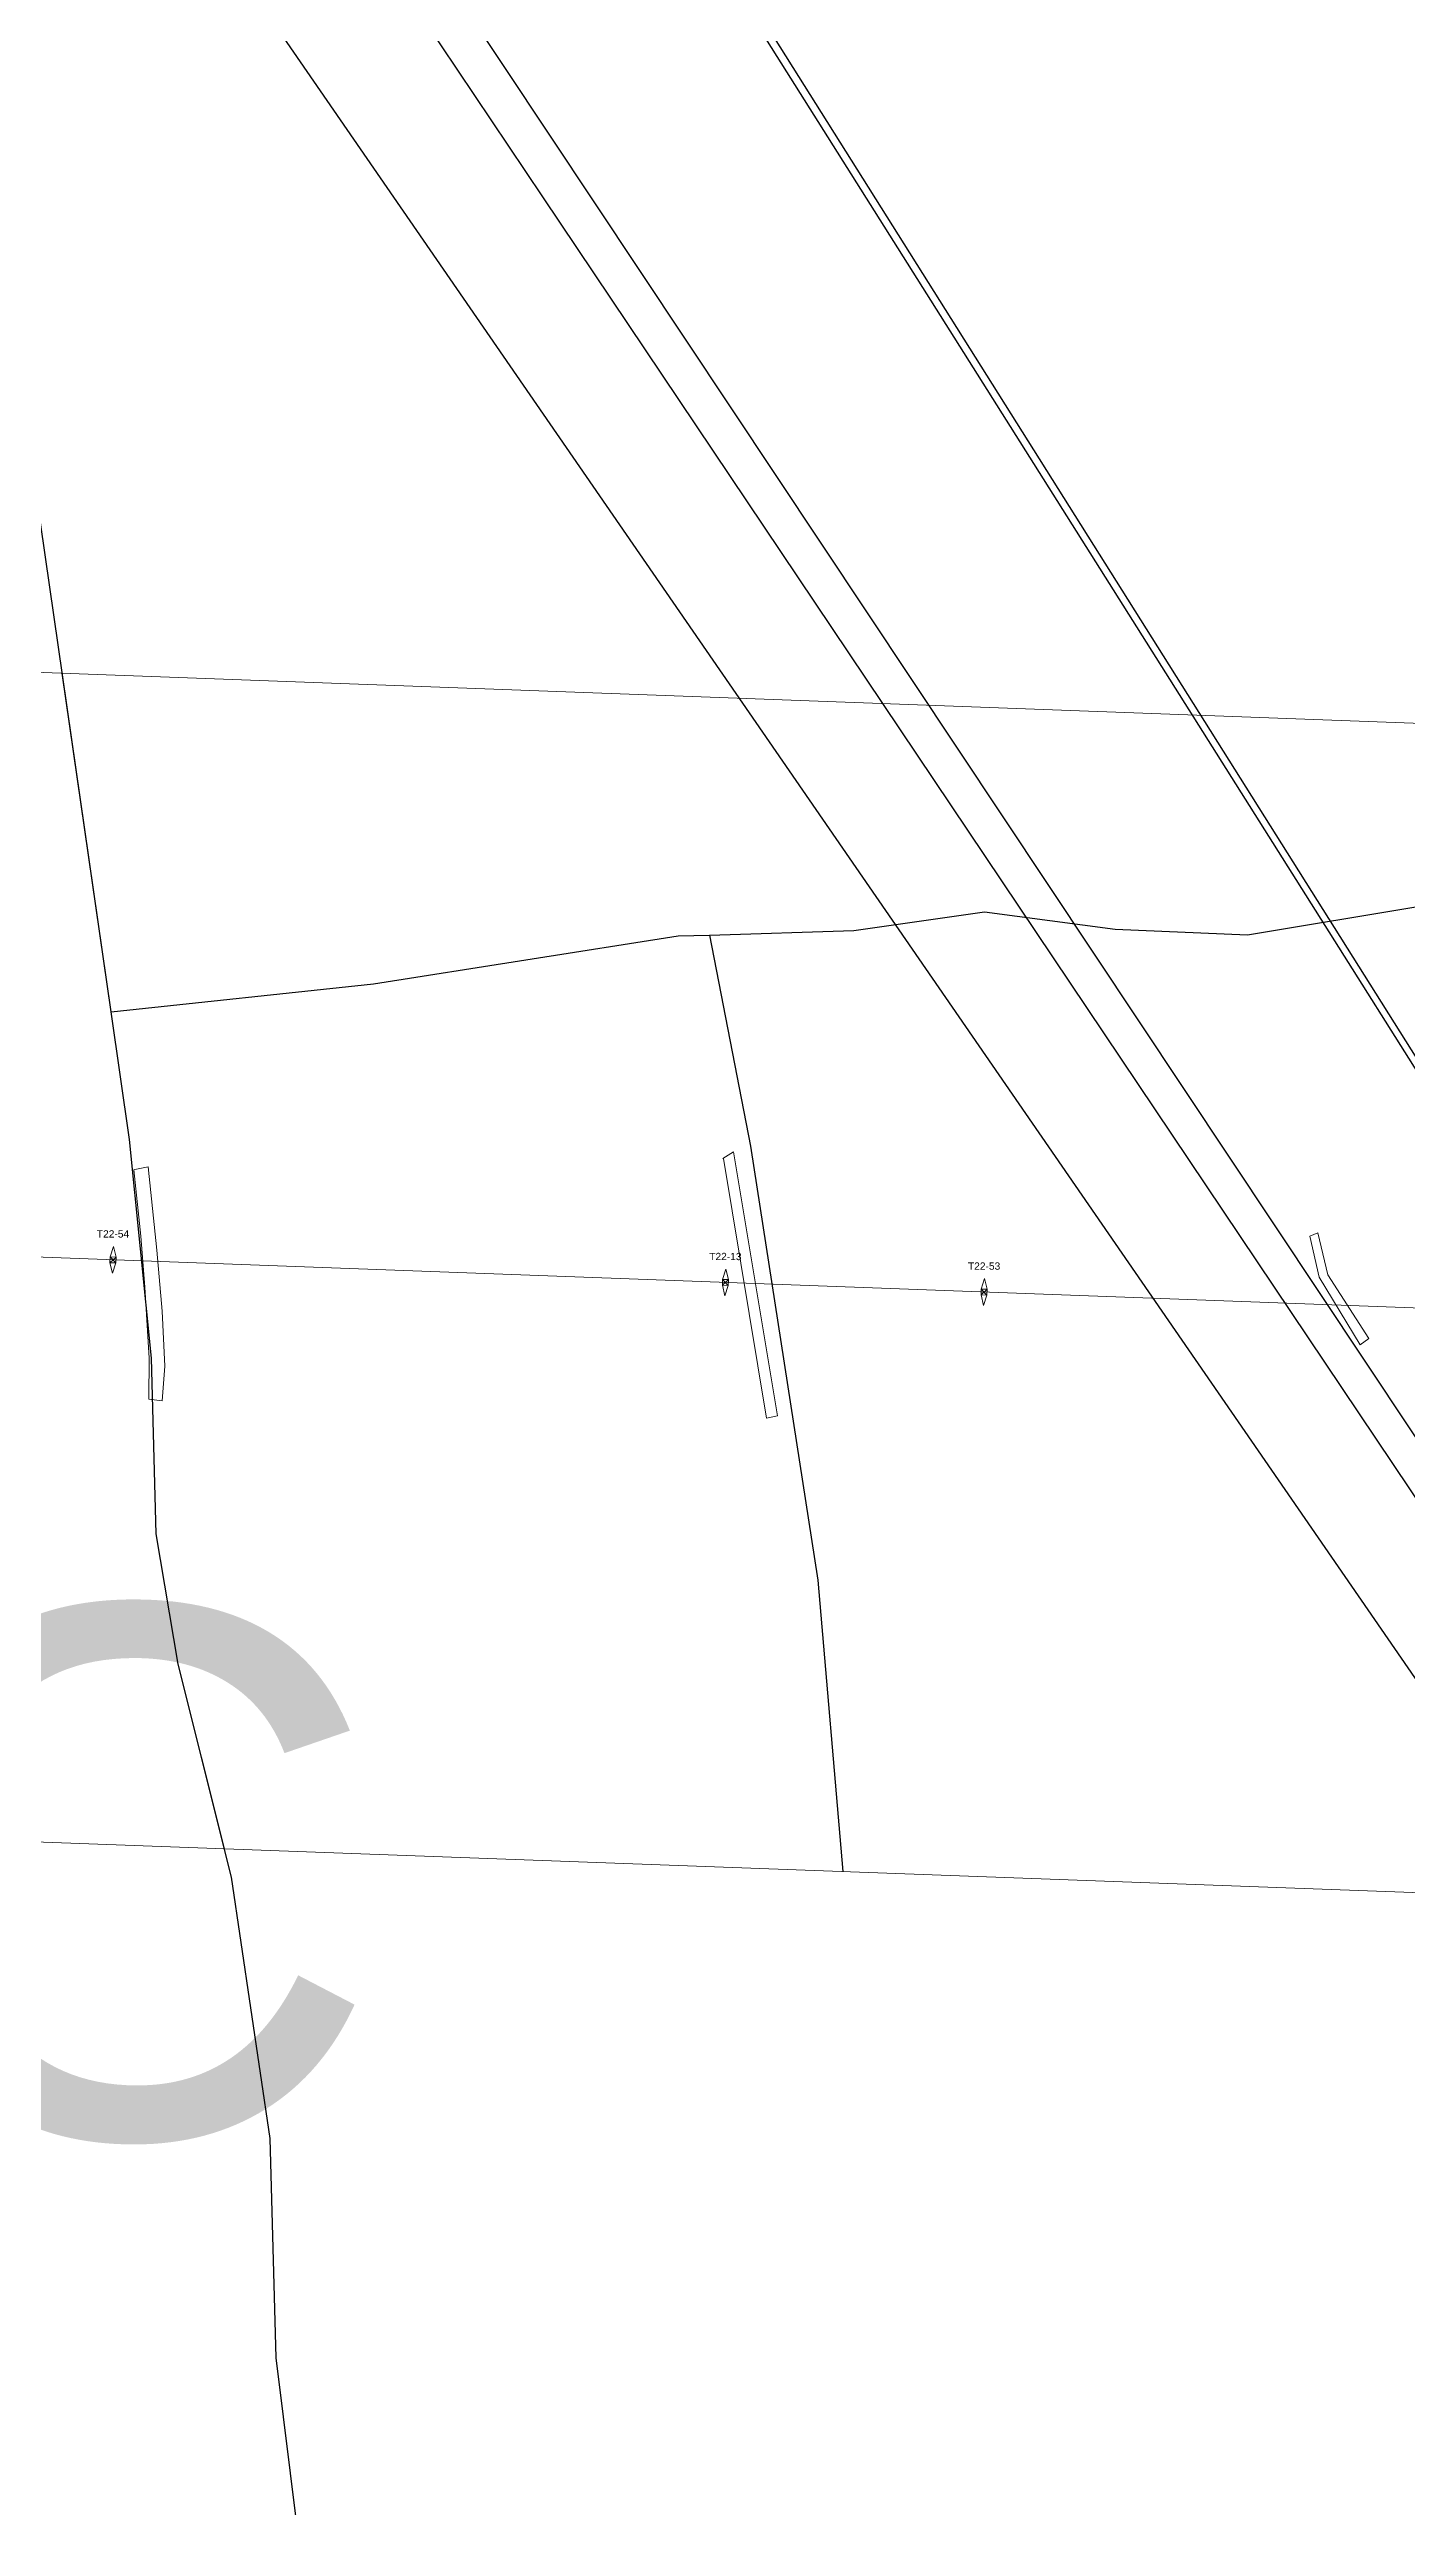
# Model space of a CAD drawing. Header units: metres. Extents: x -4 to 509425, y 7549 to 4732445.
# Drawn here: x 481222 to 481686, y 4717808 to 4718649 of the extents above; entities that cross this region are included whole.
import ezdxf

# ---------------------------------------------------------------- set-up
doc = ezdxf.new("R2010")
doc.units = ezdxf.units.M
doc.header["$LTSCALE"] = 0.01
doc.header["$MEASUREMENT"] = 0
doc.layers.get('0').update_dxf_attribs({"lineweight": 0})
doc.layers.add('-- cruces', color=6, linetype='Continuous')
doc.layers.add('-----caminos burgos', color=2, linetype='Continuous')
for name, color, linetype, lineweight in [('Apoyos__ptw_', 7, 'Continuous', 0), ('Cañada real vía verde camino o similar__ptw_', 32, 'Continuous', 0), ('Denominación apoyos__ptw_', 7, 'Continuous', 0), ('LEAR TRAMOS AEREOS', 2, 'Continuous', 0), ('VCRB TEXTOS', 7, 'Continuous', 0)]:
    doc.layers.add(name, color=color, linetype=linetype, lineweight=lineweight)
doc.styles.add('SOLARIA 2', font='arial.ttf')
doc.styles.get("Standard").update_dxf_attribs({"font": 'arial.ttf'})

# ---------------------------------------------------------------- blocks, each defined once
blk = doc.blocks.new('veintidos')
at = {"layer": 'Apoyos__ptw_', "linetype": 'Continuous', "flags": 128}
blk.add_lwpolyline([(481453.07, 4718231.29), (481451.94, 4718227.73), (481453.94, 4718227.66), (481451.86, 4718225.73), (481453.86, 4718225.66), (481452.73, 4718222.1), (481451.86, 4718225.73), (481451.94, 4718227.73), (481453.86, 4718225.66), (481453.94, 4718227.66)], close=True, dxfattribs=at)
at = {"layer": 'Cañada real vía verde camino o similar__ptw_', "linetype": 'Continuous', "flags": 128}
for points in [[(481452.24, 4718269.13), (481452.07, 4718269.13), (481452.07, 4718269.13), (481452.07, 4718269.13), (481452.07, 4718269.13), (481452.07, 4718269.13), (481452.07, 4718269.13), (481452.07, 4718269.13), (481452.07, 4718269.13), (481452.07, 4718269.13), (481452.07, 4718269.13), (481452.07, 4718269.13), (481452.07, 4718269.13), (481452.07, 4718269.13), (481452.07, 4718269.13), (481452.07, 4718269.13), (481452.07, 4718269.13), (481452.07, 4718269.13), (481452.07, 4718269.13), (481452.07, 4718269.13), (481452.07, 4718269.13), (481452.07, 4718269.13), (481452.07, 4718269.13), (481452.07, 4718269.13), (481452.07, 4718269.13), (481452.07, 4718269.13), (481452.07, 4718269.13), (481452.07, 4718269.13), (481452.07, 4718269.13), (481452.07, 4718269.13), (481452.07, 4718269.13), (481452.07, 4718269.13), (481452.07, 4718269.13), (481452.07, 4718269.13), (481452.07, 4718269.13), (481452.07, 4718269.13), (481452.07, 4718269.13), (481452.07, 4718269.13), (481452.07, 4718269.13), (481452.07, 4718269.13), (481452.07, 4718269.13), (481452.07, 4718269.13), (481452.07, 4718269.13), (481452.07, 4718269.13), (481452.07, 4718269.13), (481452.07, 4718269.13), (481452.07, 4718269.13), (481452.07, 4718269.13), (481452.07, 4718269.13), (481452.07, 4718269.13), (481452.07, 4718269.13), (481455.67, 4718271.36), (481455.67, 4718271.36), (481455.67, 4718271.36), (481455.67, 4718271.36), (481455.67, 4718271.36), (481455.67, 4718271.36), (481455.67, 4718271.36), (481455.67, 4718271.36), (481455.67, 4718271.36), (481455.67, 4718271.36), (481455.67, 4718271.36), (481455.67, 4718271.36), (481455.67, 4718271.36), (481455.67, 4718271.36), (481455.67, 4718271.36), (481455.67, 4718271.36), (481455.67, 4718271.36), (481455.67, 4718271.36), (481455.67, 4718271.36), (481455.67, 4718271.36), (481455.67, 4718271.36), (481455.67, 4718271.36), (481455.67, 4718271.36), (481455.67, 4718271.36), (481455.67, 4718271.36), (481455.67, 4718271.36), (481455.67, 4718271.36), (481455.67, 4718271.36), (481455.67, 4718271.36), (481455.67, 4718271.36), (481455.67, 4718271.36), (481455.67, 4718271.36), (481455.67, 4718271.36), (481455.67, 4718271.36), (481455.67, 4718271.36), (481455.67, 4718271.36), (481455.67, 4718271.36), (481455.67, 4718271.36), (481470.75, 4718181.09), (481470.75, 4718181.09), (481470.75, 4718181.09), (481470.75, 4718181.09), (481470.75, 4718181.09), (481470.75, 4718181.09), (481470.75, 4718181.09), (481470.75, 4718181.09), (481470.75, 4718181.09), (481470.75, 4718181.09), (481470.75, 4718181.09), (481470.75, 4718181.09), (481470.75, 4718181.09), (481470.75, 4718181.09), (481470.75, 4718181.09), (481470.75, 4718181.09), (481470.75, 4718181.09), (481470.75, 4718181.09), (481470.74, 4718181.09), (481470.74, 4718181.09), (481470.74, 4718181.09), (481470.74, 4718181.09), (481470.74, 4718181.09), (481470.74, 4718181.09), (481470.74, 4718181.09), (481470.74, 4718181.09), (481470.74, 4718181.09), (481470.74, 4718181.09), (481470.74, 4718181.09), (481470.74, 4718181.09), (481466.98, 4718180.23), (481466.98, 4718180.23), (481466.98, 4718180.23), (481466.98, 4718180.23), (481466.98, 4718180.23), (481466.98, 4718180.23), (481466.98, 4718180.23), (481466.98, 4718180.23), (481466.98, 4718180.23), (481466.98, 4718180.23), (481466.98, 4718180.23), (481466.98, 4718180.23), (481466.98, 4718180.23), (481466.98, 4718180.23), (481466.98, 4718180.23), (481466.98, 4718180.23), (481466.98, 4718180.23), (481466.98, 4718180.23), (481466.98, 4718180.23), (481466.98, 4718180.23), (481466.98, 4718180.23), (481466.98, 4718180.23), (481466.98, 4718180.23), (481466.98, 4718180.23), (481466.98, 4718180.23), (481466.98, 4718180.23), (481466.98, 4718180.23), (481466.98, 4718180.23), (481466.98, 4718180.23), (481466.98, 4718180.23), (481466.98, 4718180.23), (481466.98, 4718180.23), (481452.24, 4718269.13)], [(481452.24, 4718269.13), (481452.07, 4718269.13), (481452.07, 4718269.13), (481452.07, 4718269.13), (481452.07, 4718269.13), (481452.07, 4718269.13), (481452.07, 4718269.13), (481452.07, 4718269.13), (481452.07, 4718269.13), (481452.07, 4718269.13), (481452.07, 4718269.13), (481452.07, 4718269.13), (481452.07, 4718269.13), (481452.07, 4718269.13), (481452.07, 4718269.13), (481452.07, 4718269.13), (481452.07, 4718269.13), (481452.07, 4718269.13), (481452.07, 4718269.13), (481452.07, 4718269.13), (481452.07, 4718269.13), (481452.07, 4718269.13), (481452.07, 4718269.13), (481452.07, 4718269.13), (481452.07, 4718269.13), (481452.07, 4718269.13), (481452.07, 4718269.13), (481452.07, 4718269.13), (481452.07, 4718269.13), (481452.07, 4718269.13), (481452.07, 4718269.13), (481452.07, 4718269.13), (481452.07, 4718269.13), (481452.07, 4718269.13), (481452.07, 4718269.13), (481452.07, 4718269.13), (481452.07, 4718269.13), (481452.07, 4718269.13), (481452.07, 4718269.13), (481452.07, 4718269.13), (481452.07, 4718269.13), (481452.07, 4718269.13), (481452.07, 4718269.13), (481452.07, 4718269.13), (481452.07, 4718269.13), (481452.07, 4718269.13), (481452.07, 4718269.13), (481452.07, 4718269.13), (481452.07, 4718269.13), (481452.07, 4718269.13), (481452.07, 4718269.13), (481455.67, 4718271.36), (481455.67, 4718271.36), (481455.67, 4718271.36), (481455.67, 4718271.36), (481455.67, 4718271.36), (481455.67, 4718271.36), (481455.67, 4718271.36), (481455.67, 4718271.36), (481455.67, 4718271.36), (481455.67, 4718271.36), (481455.67, 4718271.36), (481455.67, 4718271.36), (481455.67, 4718271.36), (481455.67, 4718271.36), (481455.67, 4718271.36), (481455.67, 4718271.36), (481455.67, 4718271.36), (481455.67, 4718271.36), (481455.67, 4718271.36), (481455.67, 4718271.36), (481455.67, 4718271.36), (481455.67, 4718271.36), (481455.67, 4718271.36), (481455.67, 4718271.36), (481455.67, 4718271.36), (481455.67, 4718271.36), (481455.67, 4718271.36), (481455.67, 4718271.36), (481455.67, 4718271.36), (481455.67, 4718271.36), (481455.67, 4718271.36), (481455.67, 4718271.36), (481455.67, 4718271.36), (481455.67, 4718271.36), (481455.67, 4718271.36), (481455.67, 4718271.36), (481455.67, 4718271.36), (481455.67, 4718271.36), (481470.75, 4718181.09), (481470.75, 4718181.09), (481470.75, 4718181.09), (481470.75, 4718181.09), (481470.75, 4718181.09), (481470.75, 4718181.09), (481470.75, 4718181.09), (481470.75, 4718181.09), (481470.75, 4718181.09), (481470.75, 4718181.09), (481470.75, 4718181.09), (481470.75, 4718181.09), (481470.75, 4718181.09), (481470.75, 4718181.09), (481470.75, 4718181.09), (481470.75, 4718181.09), (481470.75, 4718181.09), (481470.75, 4718181.09), (481470.74, 4718181.09), (481470.74, 4718181.09), (481470.74, 4718181.09), (481470.74, 4718181.09), (481470.74, 4718181.09), (481470.74, 4718181.09), (481470.74, 4718181.09), (481470.74, 4718181.09), (481470.74, 4718181.09), (481470.74, 4718181.09), (481470.74, 4718181.09), (481470.74, 4718181.09), (481466.98, 4718180.23), (481466.98, 4718180.23), (481466.98, 4718180.23), (481466.98, 4718180.23), (481466.98, 4718180.23), (481466.98, 4718180.23), (481466.98, 4718180.23), (481466.98, 4718180.23), (481466.98, 4718180.23), (481466.98, 4718180.23), (481466.98, 4718180.23), (481466.98, 4718180.23), (481466.98, 4718180.23), (481466.98, 4718180.23), (481466.98, 4718180.23), (481466.98, 4718180.23), (481466.98, 4718180.23), (481466.98, 4718180.23), (481466.98, 4718180.23), (481466.98, 4718180.23), (481466.98, 4718180.23), (481466.98, 4718180.23), (481466.98, 4718180.23), (481466.98, 4718180.23), (481466.98, 4718180.23), (481466.98, 4718180.23), (481466.98, 4718180.23), (481466.98, 4718180.23), (481466.98, 4718180.23), (481466.98, 4718180.23), (481466.98, 4718180.23), (481466.98, 4718180.23), (481452.24, 4718269.13)], [(481250.47, 4718265.19), (481250.81, 4718265.36), (481250.81, 4718265.36), (481250.81, 4718265.36), (481250.81, 4718265.36), (481250.81, 4718265.36), (481250.81, 4718265.36), (481255.44, 4718266.22), (481255.44, 4718266.22), (481255.44, 4718266.22), (481255.44, 4718266.22), (481255.44, 4718266.22), (481255.44, 4718266.22), (481255.44, 4718266.22), (481255.44, 4718266.22), (481255.44, 4718266.22), (481255.44, 4718266.22), (481255.44, 4718266.22), (481255.44, 4718266.22), (481255.44, 4718266.22), (481255.44, 4718266.22), (481255.44, 4718266.22), (481255.44, 4718266.22), (481255.44, 4718266.22), (481255.44, 4718266.22), (481255.44, 4718266.22), (481255.44, 4718266.22), (481255.44, 4718266.22), (481255.44, 4718266.22), (481255.44, 4718266.22), (481255.44, 4718266.22), (481255.44, 4718266.22), (481255.44, 4718266.22), (481255.44, 4718266.22), (481255.44, 4718266.22), (481255.44, 4718266.22), (481255.44, 4718266.22), (481255.44, 4718266.22), (481255.44, 4718266.22), (481255.44, 4718266.22), (481258.35, 4718237.78), (481258.35, 4718237.78), (481260.23, 4718216.89), (481260.23, 4718216.89), (481261.09, 4718198.04), (481261.09, 4718198.04), (481261.09, 4718198.04), (481260.23, 4718186.22), (481260.23, 4718186.22), (481260.23, 4718186.22), (481260.23, 4718186.22), (481260.23, 4718186.22), (481260.23, 4718186.22), (481260.23, 4718186.22), (481260.23, 4718186.22), (481260.23, 4718186.22), (481260.23, 4718186.22), (481260.23, 4718186.22), (481260.23, 4718186.22), (481260.23, 4718186.22), (481260.23, 4718186.22), (481260.23, 4718186.22), (481260.23, 4718186.22), (481260.23, 4718186.22), (481260.23, 4718186.22), (481260.23, 4718186.22), (481260.23, 4718186.22), (481260.23, 4718186.22), (481260.23, 4718186.22), (481260.23, 4718186.22), (481260.23, 4718186.22), (481260.23, 4718186.22), (481260.23, 4718186.22), (481260.23, 4718186.22), (481260.23, 4718186.22), (481260.23, 4718186.22), (481260.23, 4718186.22), (481260.23, 4718186.22), (481260.23, 4718186.22), (481255.61, 4718186.74), (481255.61, 4718186.74), (481255.61, 4718186.74), (481255.61, 4718186.74), (481255.61, 4718186.74), (481255.61, 4718186.74), (481255.61, 4718186.74), (481255.61, 4718186.74), (481255.61, 4718186.74), (481255.61, 4718186.74), (481255.61, 4718186.74), (481255.61, 4718186.74), (481255.61, 4718186.74), (481255.61, 4718186.74), (481255.61, 4718186.74), (481255.61, 4718186.74), (481255.61, 4718186.74), (481255.61, 4718186.74), (481255.61, 4718186.74), (481255.61, 4718186.74), (481255.61, 4718186.74), (481255.61, 4718186.74), (481255.61, 4718186.74), (481255.61, 4718186.74), (481255.61, 4718186.74), (481255.61, 4718186.74), (481255.61, 4718186.74), (481255.61, 4718186.74), (481255.61, 4718186.74), (481255.78, 4718200.78), (481254.24, 4718225.11), (481252.87, 4718242.58), (481250.47, 4718265.19), (481250.47, 4718265.19), (481250.47, 4718265.19), (481250.47, 4718265.19), (481250.47, 4718265.19), (481250.47, 4718265.19), (481250.47, 4718265.19), (481250.47, 4718265.19), (481250.47, 4718265.19), (481250.47, 4718265.19), (481250.47, 4718265.19), (481250.47, 4718265.19), (481250.47, 4718265.19), (481250.47, 4718265.19), (481250.47, 4718265.19), (481250.47, 4718265.19), (481250.47, 4718265.19), (481250.47, 4718265.19), (481250.47, 4718265.19), (481250.47, 4718265.19), (481250.47, 4718265.19), (481250.47, 4718265.19), (481250.47, 4718265.19), (481250.47, 4718265.19)], [(481250.47, 4718265.19), (481250.81, 4718265.36), (481250.81, 4718265.36), (481250.81, 4718265.36), (481250.81, 4718265.36), (481250.81, 4718265.36), (481250.81, 4718265.36), (481255.44, 4718266.22), (481255.44, 4718266.22), (481255.44, 4718266.22), (481255.44, 4718266.22), (481255.44, 4718266.22), (481255.44, 4718266.22), (481255.44, 4718266.22), (481255.44, 4718266.22), (481255.44, 4718266.22), (481255.44, 4718266.22), (481255.44, 4718266.22), (481255.44, 4718266.22), (481255.44, 4718266.22), (481255.44, 4718266.22), (481255.44, 4718266.22), (481255.44, 4718266.22), (481255.44, 4718266.22), (481255.44, 4718266.22), (481255.44, 4718266.22), (481255.44, 4718266.22), (481255.44, 4718266.22), (481255.44, 4718266.22), (481255.44, 4718266.22), (481255.44, 4718266.22), (481255.44, 4718266.22), (481255.44, 4718266.22), (481255.44, 4718266.22), (481255.44, 4718266.22), (481255.44, 4718266.22), (481255.44, 4718266.22), (481255.44, 4718266.22), (481255.44, 4718266.22), (481255.44, 4718266.22), (481258.35, 4718237.78), (481258.35, 4718237.78), (481260.23, 4718216.89), (481260.23, 4718216.89), (481261.09, 4718198.04), (481261.09, 4718198.04), (481261.09, 4718198.04), (481260.23, 4718186.22), (481260.23, 4718186.22), (481260.23, 4718186.22), (481260.23, 4718186.22), (481260.23, 4718186.22), (481260.23, 4718186.22), (481260.23, 4718186.22), (481260.23, 4718186.22), (481260.23, 4718186.22), (481260.23, 4718186.22), (481260.23, 4718186.22), (481260.23, 4718186.22), (481260.23, 4718186.22), (481260.23, 4718186.22), (481260.23, 4718186.22), (481260.23, 4718186.22), (481260.23, 4718186.22), (481260.23, 4718186.22), (481260.23, 4718186.22), (481260.23, 4718186.22), (481260.23, 4718186.22), (481260.23, 4718186.22), (481260.23, 4718186.22), (481260.23, 4718186.22), (481260.23, 4718186.22), (481260.23, 4718186.22), (481260.23, 4718186.22), (481260.23, 4718186.22), (481260.23, 4718186.22), (481260.23, 4718186.22), (481260.23, 4718186.22), (481260.23, 4718186.22), (481255.61, 4718186.74), (481255.61, 4718186.74), (481255.61, 4718186.74), (481255.61, 4718186.74), (481255.61, 4718186.74), (481255.61, 4718186.74), (481255.61, 4718186.74), (481255.61, 4718186.74), (481255.61, 4718186.74), (481255.61, 4718186.74), (481255.61, 4718186.74), (481255.61, 4718186.74), (481255.61, 4718186.74), (481255.61, 4718186.74), (481255.61, 4718186.74), (481255.61, 4718186.74), (481255.61, 4718186.74), (481255.61, 4718186.74), (481255.61, 4718186.74), (481255.61, 4718186.74), (481255.61, 4718186.74), (481255.61, 4718186.74), (481255.61, 4718186.74), (481255.61, 4718186.74), (481255.61, 4718186.74), (481255.61, 4718186.74), (481255.61, 4718186.74), (481255.61, 4718186.74), (481255.61, 4718186.74), (481255.78, 4718200.78), (481254.24, 4718225.11), (481252.87, 4718242.58), (481250.47, 4718265.19), (481250.47, 4718265.19), (481250.47, 4718265.19), (481250.47, 4718265.19), (481250.47, 4718265.19), (481250.47, 4718265.19), (481250.47, 4718265.19), (481250.47, 4718265.19), (481250.47, 4718265.19), (481250.47, 4718265.19), (481250.47, 4718265.19), (481250.47, 4718265.19), (481250.47, 4718265.19), (481250.47, 4718265.19), (481250.47, 4718265.19), (481250.47, 4718265.19), (481250.47, 4718265.19), (481250.47, 4718265.19), (481250.47, 4718265.19), (481250.47, 4718265.19), (481250.47, 4718265.19), (481250.47, 4718265.19), (481250.47, 4718265.19), (481250.47, 4718265.19)], [(481652.91, 4718242.49), (481652.82, 4718242.58), (481652.82, 4718242.58), (481652.82, 4718242.58), (481652.82, 4718242.58), (481652.82, 4718242.58), (481652.82, 4718242.58), (481652.82, 4718242.58), (481652.82, 4718242.58), (481652.82, 4718242.58), (481652.82, 4718242.58), (481652.82, 4718242.58), (481652.82, 4718242.58), (481652.82, 4718242.58), (481652.82, 4718242.58), (481652.82, 4718242.58), (481652.82, 4718242.58), (481652.82, 4718242.58), (481652.82, 4718242.58), (481652.82, 4718242.58), (481652.82, 4718242.58), (481652.82, 4718242.58), (481652.82, 4718242.58), (481652.82, 4718242.58), (481652.82, 4718242.58), (481652.82, 4718242.58), (481652.82, 4718242.58), (481652.82, 4718242.58), (481652.82, 4718242.58), (481652.82, 4718242.58), (481652.82, 4718242.58), (481652.82, 4718242.58), (481652.82, 4718242.58), (481652.82, 4718242.58), (481652.82, 4718242.58), (481652.82, 4718242.58), (481652.82, 4718242.58), (481652.82, 4718242.58), (481652.82, 4718242.58), (481652.82, 4718242.58), (481655.65, 4718243.69), (481655.65, 4718243.69), (481655.65, 4718243.69), (481655.65, 4718243.69), (481655.65, 4718243.69), (481655.65, 4718243.69), (481655.65, 4718243.69), (481655.65, 4718243.69), (481655.65, 4718243.69), (481655.65, 4718243.69), (481655.65, 4718243.69), (481655.65, 4718243.69), (481655.65, 4718243.69), (481655.65, 4718243.69), (481655.65, 4718243.69), (481655.65, 4718243.69), (481655.65, 4718243.69), (481655.65, 4718243.69), (481655.65, 4718243.69), (481655.65, 4718243.69), (481655.65, 4718243.69), (481655.65, 4718243.69), (481655.65, 4718243.69), (481655.65, 4718243.69), (481655.65, 4718243.69), (481655.65, 4718243.69), (481655.65, 4718243.69), (481655.65, 4718243.69), (481655.65, 4718243.69), (481655.65, 4718243.69), (481655.65, 4718243.69), (481655.65, 4718243.69), (481655.65, 4718243.69), (481655.65, 4718243.69), (481659.08, 4718229.3), (481673.04, 4718207.55), (481673.04, 4718207.55), (481673.04, 4718207.55), (481673.04, 4718207.55), (481673.04, 4718207.55), (481673.04, 4718207.55), (481673.04, 4718207.55), (481673.04, 4718207.55), (481673.04, 4718207.55), (481673.04, 4718207.55), (481673.04, 4718207.55), (481673.04, 4718207.55), (481673.04, 4718207.55), (481673.04, 4718207.55), (481673.04, 4718207.55), (481673.04, 4718207.55), (481673.04, 4718207.55), (481673.04, 4718207.55), (481673.04, 4718207.55), (481673.04, 4718207.55), (481673.04, 4718207.55), (481673.04, 4718207.55), (481673.04, 4718207.55), (481673.04, 4718207.55), (481673.04, 4718207.55), (481673.04, 4718207.55), (481673.04, 4718207.55), (481673.04, 4718207.55), (481673.04, 4718207.55), (481670.12, 4718205.32), (481670.12, 4718205.32), (481670.12, 4718205.32), (481670.12, 4718205.32), (481670.12, 4718205.32), (481670.12, 4718205.32), (481670.12, 4718205.32), (481670.12, 4718205.32), (481670.12, 4718205.32), (481670.12, 4718205.32), (481670.12, 4718205.32), (481670.12, 4718205.32), (481670.12, 4718205.32), (481670.12, 4718205.32), (481670.12, 4718205.32), (481670.12, 4718205.32), (481670.12, 4718205.32), (481670.12, 4718205.32), (481670.12, 4718205.32), (481670.12, 4718205.32), (481670.12, 4718205.32), (481670.12, 4718205.32), (481670.12, 4718205.32), (481670.12, 4718205.32), (481670.12, 4718205.32), (481670.12, 4718205.32), (481670.12, 4718205.32), (481670.12, 4718205.32), (481670.12, 4718205.32), (481670.12, 4718205.32), (481670.12, 4718205.32), (481670.12, 4718205.32), (481670.12, 4718205.32), (481656.08, 4718228.53), (481656.08, 4718228.53), (481656.08, 4718228.53), (481656.08, 4718228.53), (481656.08, 4718228.53), (481656.08, 4718228.53), (481656.08, 4718228.53), (481652.91, 4718242.49)], [(481652.91, 4718242.49), (481652.82, 4718242.58), (481652.82, 4718242.58), (481652.82, 4718242.58), (481652.82, 4718242.58), (481652.82, 4718242.58), (481652.82, 4718242.58), (481652.82, 4718242.58), (481652.82, 4718242.58), (481652.82, 4718242.58), (481652.82, 4718242.58), (481652.82, 4718242.58), (481652.82, 4718242.58), (481652.82, 4718242.58), (481652.82, 4718242.58), (481652.82, 4718242.58), (481652.82, 4718242.58), (481652.82, 4718242.58), (481652.82, 4718242.58), (481652.82, 4718242.58), (481652.82, 4718242.58), (481652.82, 4718242.58), (481652.82, 4718242.58), (481652.82, 4718242.58), (481652.82, 4718242.58), (481652.82, 4718242.58), (481652.82, 4718242.58), (481652.82, 4718242.58), (481652.82, 4718242.58), (481652.82, 4718242.58), (481652.82, 4718242.58), (481652.82, 4718242.58), (481652.82, 4718242.58), (481652.82, 4718242.58), (481652.82, 4718242.58), (481652.82, 4718242.58), (481652.82, 4718242.58), (481652.82, 4718242.58), (481652.82, 4718242.58), (481652.82, 4718242.58), (481655.65, 4718243.69), (481655.65, 4718243.69), (481655.65, 4718243.69), (481655.65, 4718243.69), (481655.65, 4718243.69), (481655.65, 4718243.69), (481655.65, 4718243.69), (481655.65, 4718243.69), (481655.65, 4718243.69), (481655.65, 4718243.69), (481655.65, 4718243.69), (481655.65, 4718243.69), (481655.65, 4718243.69), (481655.65, 4718243.69), (481655.65, 4718243.69), (481655.65, 4718243.69), (481655.65, 4718243.69), (481655.65, 4718243.69), (481655.65, 4718243.69), (481655.65, 4718243.69), (481655.65, 4718243.69), (481655.65, 4718243.69), (481655.65, 4718243.69), (481655.65, 4718243.69), (481655.65, 4718243.69), (481655.65, 4718243.69), (481655.65, 4718243.69), (481655.65, 4718243.69), (481655.65, 4718243.69), (481655.65, 4718243.69), (481655.65, 4718243.69), (481655.65, 4718243.69), (481655.65, 4718243.69), (481655.65, 4718243.69), (481659.08, 4718229.3), (481673.04, 4718207.55), (481673.04, 4718207.55), (481673.04, 4718207.55), (481673.04, 4718207.55), (481673.04, 4718207.55), (481673.04, 4718207.55), (481673.04, 4718207.55), (481673.04, 4718207.55), (481673.04, 4718207.55), (481673.04, 4718207.55), (481673.04, 4718207.55), (481673.04, 4718207.55), (481673.04, 4718207.55), (481673.04, 4718207.55), (481673.04, 4718207.55), (481673.04, 4718207.55), (481673.04, 4718207.55), (481673.04, 4718207.55), (481673.04, 4718207.55), (481673.04, 4718207.55), (481673.04, 4718207.55), (481673.04, 4718207.55), (481673.04, 4718207.55), (481673.04, 4718207.55), (481673.04, 4718207.55), (481673.04, 4718207.55), (481673.04, 4718207.55), (481673.04, 4718207.55), (481673.04, 4718207.55), (481670.12, 4718205.32), (481670.12, 4718205.32), (481670.12, 4718205.32), (481670.12, 4718205.32), (481670.12, 4718205.32), (481670.12, 4718205.32), (481670.12, 4718205.32), (481670.12, 4718205.32), (481670.12, 4718205.32), (481670.12, 4718205.32), (481670.12, 4718205.32), (481670.12, 4718205.32), (481670.12, 4718205.32), (481670.12, 4718205.32), (481670.12, 4718205.32), (481670.12, 4718205.32), (481670.12, 4718205.32), (481670.12, 4718205.32), (481670.12, 4718205.32), (481670.12, 4718205.32), (481670.12, 4718205.32), (481670.12, 4718205.32), (481670.12, 4718205.32), (481670.12, 4718205.32), (481670.12, 4718205.32), (481670.12, 4718205.32), (481670.12, 4718205.32), (481670.12, 4718205.32), (481670.12, 4718205.32), (481670.12, 4718205.32), (481670.12, 4718205.32), (481670.12, 4718205.32), (481670.12, 4718205.32), (481656.08, 4718228.53), (481656.08, 4718228.53), (481656.08, 4718228.53), (481656.08, 4718228.53), (481656.08, 4718228.53), (481656.08, 4718228.53), (481656.08, 4718228.53), (481652.91, 4718242.49)]]:
    blk.add_lwpolyline(points, dxfattribs=at)
at = {"layer": 'Denominación apoyos__ptw_', "linetype": 'Continuous', "insert": (481452.9, 4718234.29), "char_height": 2.5, "attachment_point": 8, "line_spacing_factor": 0.5}
blk.add_mtext('T22-13', dxfattribs=at)

msp = doc.modelspace()

# ---------------------------------------------------------------- linework, layer by layer
at = {"layer": '-- cruces'}
for points in [[(480412.757, 4720055.433), (483223.023, 4715866.265), (480749.508, 4719797.246)], [(480774.321, 4719750.592), (483223.023, 4715866.265)], [(480911.682, 4719342.924), (483223.023, 4715866.265), (480932.957, 4719187.715)]]:
    msp.add_lwpolyline(points, dxfattribs=at)
at = {"layer": '-----caminos burgos'}
for points in [[(481242.7, 4718319.299, 724.462), (481212.656, 4718527.913, 712.067)], [(481242.7, 4718319.299, 724.462), (481226.008, 4718435.204, 717.575)], [(481447.5, 4718345.6, 726.669), (481496.9, 4718347.199, 727.131), (481541.6, 4718353.599, 726.382), (481586.3, 4718347.6, 727.105), (481631.5, 4718345.699, 727.472), (481750.2, 4718365.4, 724.55), (481809.2, 4718377.699, 722.927), (481819.7, 4718374.799, 722.745), (481827.4, 4718339.6, 723.761), (481832.5, 4718234.199, 722.787), (481825.8, 4718174.299, 721.313), (481819.6, 4718144.799, 720.193), (481805.3, 4718101.8, 719.88), (481802.6, 4718086.999, 719.539), (481803.412, 4718013.593, 719.937)], [(481242.7, 4718319.299, 724.462), (481332.5, 4718328.9, 725.778), (481436.7, 4718345.299, 726.509), (481447.5, 4718345.6, 726.669)], [(481242.7, 4718319.299, 724.462), (481332.5, 4718328.9, 725.778), (481436.7, 4718345.299, 726.509), (481447.5, 4718345.6, 726.669)], [(481447.5, 4718345.6, 726.669), (481461.5, 4718273.399, 728.589), (481484.5, 4718124.799, 735.994), (481493.049, 4718025.062, 738.143)], [(481202.2, 4717445.6, 745.362), (481228.3, 4717494.499, 746.235), (481279.5, 4717651.999, 745.196), (481306.7, 4717753.699, 743.053), (481306.6, 4717798.899, 741.834), (481299.2, 4717858.599, 740.524), (481297.1, 4717933.699, 738.523), (481283.9, 4718023.099, 735.493), (481265.7, 4718096.099, 733.87), (481258.1, 4718140.599, 732.246), (481256.5, 4718200.799, 729.776), (481249, 4718275.599, 726.38), (481242.7, 4718319.299, 724.462)], [(481281.461, 4718032.882, 735.276), (481265.7, 4718096.099, 733.87), (481258.1, 4718140.599, 732.246), (481256.5, 4718200.799, 729.776), (481249, 4718275.599, 726.38), (481242.7, 4718319.299, 724.462)]]:
    msp.add_polyline3d(points, dxfattribs=at)
at = {"color": 5}
for points in [[(490840.266, 4717243.146), (484895.504, 4717739.237), (483607.637, 4717664), (483465.041, 4717952.185), (479025.126, 4718116.267), (478713.772, 4718728.814), (478509.323, 4719542.064), (477889.601, 4719719.27), (475567.498, 4719734.471), (475570.116, 4720134.463), (477885.142, 4720119.308), (481205.446, 4721268.321)], [(481205.446, 4721268.321), (481336.779, 4720890.497), (478580.819, 4719937.652), (478841.025, 4719863.247), (479090.734, 4718869.963), (479275.072, 4718507.303), (483717.896, 4718343.114), (483848.697, 4718078.765), (484900.497, 4718140.211), (490826.186, 4717645.711)]]:
    msp.add_lwpolyline(points, dxfattribs=at)
at = {"layer": 'Apoyos__ptw_', "color": 2, "linetype": 'Continuous', "flags": 128}
for points in [[(481243.189, 4718229.83), (481244.321, 4718233.39), (481242.322, 4718233.464), (481244.395, 4718235.389), (481242.396, 4718235.463), (481243.528, 4718239.023), (481244.395, 4718235.389), (481244.321, 4718233.39), (481242.396, 4718235.463), (481242.322, 4718233.464)], [(481541.248, 4718218.815), (481542.38, 4718222.375), (481540.382, 4718222.449), (481542.454, 4718224.374), (481540.455, 4718224.448), (481541.588, 4718228.008), (481542.454, 4718224.374), (481542.38, 4718222.375), (481540.455, 4718224.448), (481540.382, 4718222.449)]]:
    msp.add_lwpolyline(points, close=True, dxfattribs=at)
at = {"layer": 'LEAR TRAMOS AEREOS'}
msp.add_lwpolyline([(481062.712, 4718241.102), (483591.469, 4718147.65), (483728.167, 4717871.383), (484898.001, 4717939.724), (490833.226, 4717444.429), (493287.568, 4717823.35), (496577.774, 4717009.194), (499139.875, 4717905.754), (500649.776, 4718244.084)], dxfattribs=at)

# ---------------------------------------------------------------- block references
msp.add_blockref('veintidos', (0, 0))

# ---------------------------------------------------------------- texts
at = {"layer": 'Denominación apoyos__ptw_', "color": 2, "linetype": 'Continuous', "char_height": 2.5, "attachment_point": 8, "line_spacing_factor": 0.5}
for s, insert in [('T22-54', (481243.359, 4718242.026)), ('T22-53', (481541.418, 4718231.011))]:
    msp.add_mtext(s, dxfattribs=dict(at, insert=insert))
at = {"layer": 'VCRB TEXTOS', "style": 'SOLARIA 2'}
msp.add_text('2C', height=181.2814, dxfattribs=at).set_placement((481011.969, 4717934.225))

doc.saveas('drawing.dxf')
